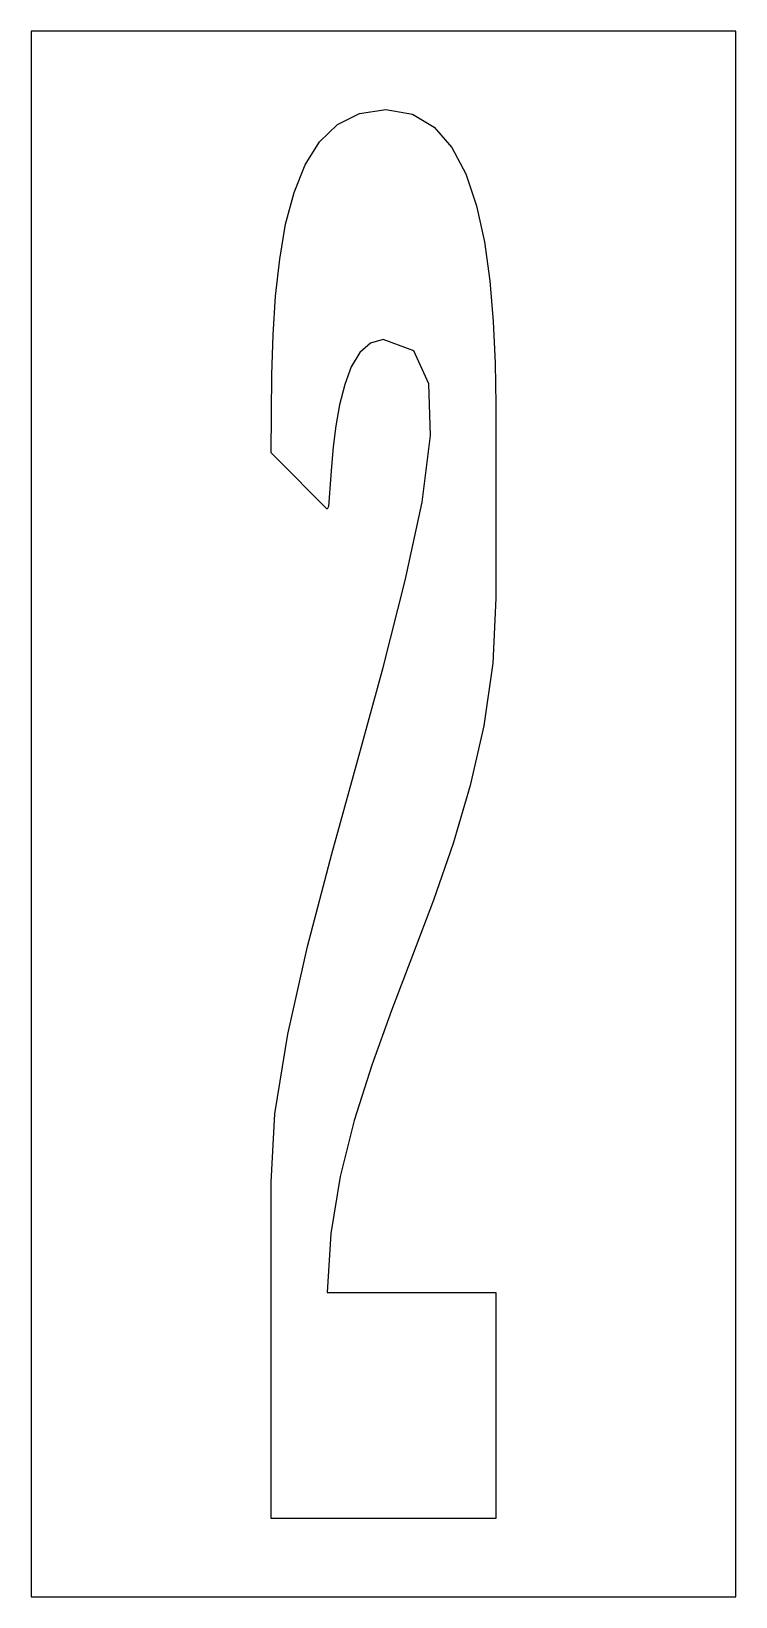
# Model space of a CAD drawing. Extents: x 0 to 18, y 0 to 40.
import ezdxf

# ---------------------------------------------------------------- set-up
doc = ezdxf.new("R2010")
doc.units = 0
doc.layers.add('CUT', color=7, linetype='Continuous')
doc.layers.add('OUTSIDE', color=1, linetype='Continuous')

msp = doc.modelspace()

# ---------------------------------------------------------------- linework, layer by layer
at = {"layer": 'CUT'}
msp.add_lwpolyline([(6.1363, 30.2212), (6.1506, 31.2289), (6.1829, 32.2403), (6.2439, 33.2301), (6.3479, 34.1805), (6.4985, 35.0699), (6.7137, 35.8805), (6.997, 36.587), (7.3664, 37.1751), (7.8255, 37.6198), (8.3885, 37.9032), (9.0628, 38), (9.737, 37.8852), (10.2965, 37.5517), (10.7484, 37.0317), (11.1034, 36.3539), (11.376, 35.5397), (11.5768, 34.6216), (11.7131, 33.6246), (11.8027, 32.581), (11.8494, 31.5194), (11.8709, 30.4614), (11.8709, 29.4357), (11.8709, 28.4746), (11.8709, 28.2307), (11.8709, 27.9833), (11.8709, 27.7358), (11.8709, 27.4883), (11.8709, 27.2445), (11.8709, 26.997), (11.8709, 26.7496), (11.8709, 26.5021), (11.8709, 26.2582), (11.8709, 26.0108), (11.8709, 25.7633), (11.8709, 25.5158), (11.792, 23.8518), (11.566, 22.2558), (11.2182, 20.7244), (10.777, 19.2433), (10.275, 17.8016), (9.7406, 16.3849), (9.2062, 14.9827), (8.7005, 13.5804), (8.2522, 12.171), (7.8936, 10.74), (7.6569, 9.2767), (7.5637, 7.7705), (7.9223, 7.7705), (8.2809, 7.7705), (8.6396, 7.7705), (8.9982, 7.7705), (9.3568, 7.7705), (9.7155, 7.7705), (10.0741, 7.7705), (10.4328, 7.7705), (10.7914, 7.7705), (11.1536, 7.7705), (11.5123, 7.7705), (11.8709, 7.7705), (11.8709, 7.2899), (11.8709, 6.8093), (11.8709, 6.3288), (11.8709, 5.8482), (11.8709, 5.364), (11.8709, 4.8834), (11.8709, 4.4029), (11.8709, 3.9223), (11.8709, 3.4417), (11.8709, 2.9611), (11.8709, 2.4806), (11.8709, 2), (11.3903, 2), (10.9133, 2), (10.4328, 2), (9.9558, 2), (9.4788, 2), (8.9982, 2), (8.5212, 2), (8.0442, 2), (7.5637, 2), (7.0867, 2), (6.6061, 2), (6.1291, 2), (6.1291, 2.7173), (6.1291, 3.431), (6.1291, 4.1482), (6.1291, 4.8619), (6.1291, 5.5792), (6.1291, 6.2965), (6.1291, 7.0102), (6.1291, 7.7274), (6.1291, 8.4411), (6.1291, 9.1584), (6.1291, 9.8757), (6.1291, 10.5894), (6.2224, 12.3359), (6.5559, 14.373), (7.0616, 16.6181), (7.6784, 18.9851), (8.3419, 21.3879), (8.991, 23.7406), (9.5577, 25.9641), (9.9845, 27.9689), (10.2032, 29.6724), (10.1566, 30.9886), (9.7729, 31.835), (8.9946, 32.1219), (8.6647, 32.0287), (8.3957, 31.7884), (8.1769, 31.4226), (8.0084, 30.9707), (7.8793, 30.4579), (7.786, 29.9199), (7.7179, 29.3819), (7.6712, 28.8763), (7.639, 28.4316), (7.6139, 28.0837), (7.5923, 27.8577), (7.5637, 27.786), (7.4453, 27.9079), (7.3234, 28.0299), (7.205, 28.1482), (7.0867, 28.2702), (6.9647, 28.3885), (6.8464, 28.5105), (6.728, 28.6288), (6.6061, 28.7507), (6.4877, 28.8727), (6.3694, 28.991), (6.2475, 29.113), (6.1291, 29.2313)], close=True, dxfattribs=at)
at = {"layer": 'OUTSIDE'}
msp.add_lwpolyline([(0, 0), (18, 0), (18, 40), (0, 40)], close=True, dxfattribs=at)

doc.saveas('drawing.dxf')
